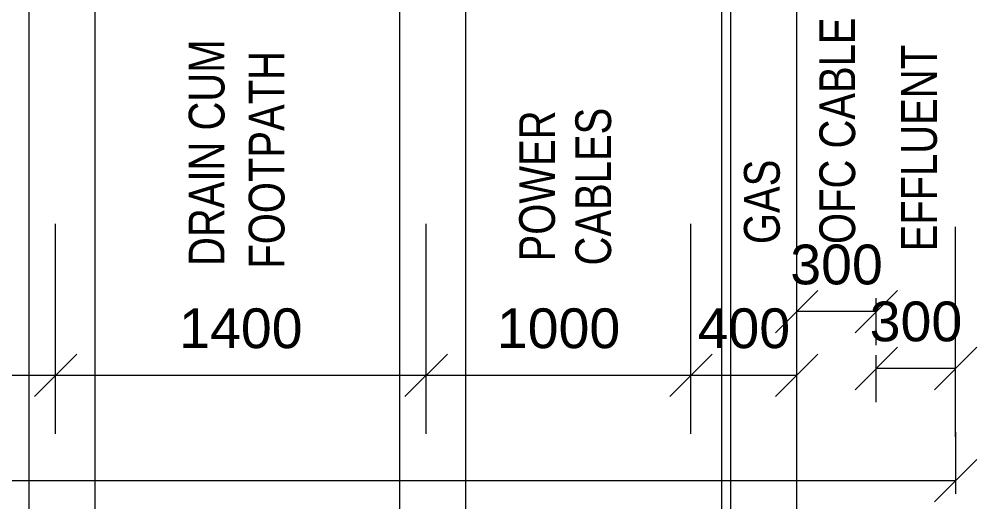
# Model space of a CAD drawing. Header units: inches. Extents: x 1863003 to 1881330, y 133141 to 515800.
# Drawn here: x 1875605 to 1879222, y 176003 to 177824 of the extents above; entities that cross this region are included whole.
import ezdxf

# ---------------------------------------------------------------- set-up
doc = ezdxf.new("R2010")
doc.units = ezdxf.units.IN
doc.header["$MEASUREMENT"] = 0
doc.layers.get('0').update_dxf_attribs({"color": 4, "linetype": 'ELEC_LINE', "lineweight": 13})
doc.layers.get('Defpoints').update_dxf_attribs({"lineweight": 13})
doc.layers.add('DIMEN', color=7, linetype='Continuous', lineweight=13)
doc.styles.add('ARIAL', font='arial.ttf')
doc.styles.get("Standard").update_dxf_attribs({"font": 'romans.shx'})
doc.linetypes.add('ELEC_LINE', pattern='A,12.7,-5.08,["EL",Standard,S=2.54,R=0,X=-2.54,Y=-1.27],-5.08', length=22.86)
doc.dimstyles.get("Standard").update_dxf_attribs({"dimtxt": 180, "dimasz": 160, "dimexe": 50, "dimexo": 50, "dimgap": 100, "dimtad": 1, "dimdec": 0, "dimzin": 0, "dimdsep": 46, "dimtxsty": 'ARIAL', "dimcen": 0.09, "dimclrd": 256, "dimclre": 256, "dimclrt": 256, "dimadec": 0, "dimazin": 0, "dimtm": 1e-09, "dimtfac": 1, "dimtdec": 0, "dimtofl": 0, "dimtmove": 0, "dimatfit": 3, "dimfxl": 0, "dimtolj": 1, "dimtzin": 0, "dimlwd": 9, "dimlwe": -1, "dimarcsym": 0})

# ---------------------------------------------------------------- blocks, each defined once
blk = doc.blocks.new('_Oblique')
at = {"color": 0, "linetype": 'ByBlock', "lineweight": -2}
blk.add_line((-0.5, -0.5), (0.5, 0.5), dxfattribs=at)
blk = doc.blocks.new('*D236')
at = {"layer": 'Defpoints', "color": 0, "ltscale": 0.02}
for p in [(1870742.303417261, 176480.1786107731), (1870742.303417261, 176480.1786107731), (1875742.303417261, 176480.1786107731)]:
    blk.add_point(p, dxfattribs=at)
at = {"layer": 'DIMEN', "lineweight": 9, "ltscale": 0.02}
blk.add_line((1875742.303417261, 176480.1786107731), (1870742.303417261, 176480.1786107731), dxfattribs=at)
at = {"layer": 'DIMEN', "lineweight": 9, "ltscale": 0.02, "xscale": 160, "yscale": 160, "zscale": 160, "rotation": 180}
blk.add_blockref('_Oblique', (1870742.303417261, 176480.1786107731), dxfattribs=at)
at = {"layer": 'DIMEN', "lineweight": 9, "ltscale": 0.02, "xscale": 160, "yscale": 160, "zscale": 160}
blk.add_blockref('_Oblique', (1875742.303417261, 176480.1786107731), dxfattribs=at)
at = {"layer": 'DIMEN', "ltscale": 0.02, "insert": (1873242.303417261, 176656.7645589313), "char_height": 150, "attachment_point": 5, "style": 'ARIAL'}
blk.add_mtext('\\A1;5000', dxfattribs=at)
blk = doc.blocks.new('*D237')
at = {"layer": 'Defpoints', "color": 0, "ltscale": 0.02}
for p in [(1867142.303417261, 176315.3972256735), (1879142.303417261, 176315.3972256735), (1879142.303417261, 176082.7880157297)]:
    blk.add_point(p, dxfattribs=at)
at = {"layer": 'DIMEN', "ltscale": 0.02}
for p, q in [((1867142.303417261, 176265.3972256735), (1867142.303417261, 176032.7880157297)), ((1879142.303417261, 176265.3972256735), (1879142.303417261, 176032.7880157297))]:
    blk.add_line(p, q, dxfattribs=at)
at = {"layer": 'DIMEN', "lineweight": 9, "ltscale": 0.02}
blk.add_line((1867142.303417261, 176082.7880157297), (1879142.303417261, 176082.7880157297), dxfattribs=at)
at = {"layer": 'DIMEN', "lineweight": 9, "ltscale": 0.02, "xscale": 160, "yscale": 160, "zscale": 160, "rotation": 180}
blk.add_blockref('_Oblique', (1867142.303417261, 176082.7880157297), dxfattribs=at)
at = {"layer": 'DIMEN', "lineweight": 9, "ltscale": 0.02, "xscale": 160, "yscale": 160, "zscale": 160}
blk.add_blockref('_Oblique', (1879142.303417261, 176082.7880157297), dxfattribs=at)
at = {"layer": 'DIMEN', "ltscale": 0.02, "insert": (1873142.303417261, 176259.373963888), "char_height": 150, "attachment_point": 5, "style": 'ARIAL'}
blk.add_mtext('\\A1;12000', dxfattribs=at)
blk = doc.blocks.new('*D241')
at = {"layer": 'Defpoints', "color": 0, "ltscale": 0.02}
for p in [(1875742.303417261, 176480.1786107731), (1875742.303417261, 176480.1786107731), (1877142.303417261, 176480.1786107731)]:
    blk.add_point(p, dxfattribs=at)
at = {"layer": 'DIMEN', "lineweight": 9, "ltscale": 0.02}
blk.add_line((1877142.303417261, 176480.1786107731), (1875742.303417261, 176480.1786107731), dxfattribs=at)
at = {"layer": 'DIMEN', "lineweight": 9, "ltscale": 0.02, "xscale": 160, "yscale": 160, "zscale": 160, "rotation": 180}
blk.add_blockref('_Oblique', (1875742.303417261, 176480.1786107731), dxfattribs=at)
at = {"layer": 'DIMEN', "lineweight": 9, "ltscale": 0.02, "xscale": 160, "yscale": 160, "zscale": 160}
blk.add_blockref('_Oblique', (1877142.303417261, 176480.1786107731), dxfattribs=at)
at = {"layer": 'DIMEN', "ltscale": 0.02, "insert": (1876442.303417261, 176656.7645589313), "char_height": 150, "attachment_point": 5, "style": 'ARIAL'}
blk.add_mtext('\\A1;1400', dxfattribs=at)
blk = doc.blocks.new('*D242')
at = {"layer": 'Defpoints', "color": 0, "ltscale": 0.02}
for p in [(1878142.303417261, 176480.1786107731), (1878142.303417261, 176303.5926626148), (1878542.303417261, 176303.5926626148)]:
    blk.add_point(p, dxfattribs=at)
at = {"layer": 'DIMEN', "ltscale": 0.02}
for p, q in [((1878142.303417261, 176353.5926626148), (1878142.303417261, 176530.1786107731)), ((1878542.303417261, 176353.5926626148), (1878542.303417261, 176530.1786107731))]:
    blk.add_line(p, q, dxfattribs=at)
at = {"layer": 'DIMEN', "lineweight": 9, "ltscale": 0.02}
blk.add_line((1878542.303417261, 176480.1786107731), (1878142.303417261, 176480.1786107731), dxfattribs=at)
at = {"layer": 'DIMEN', "lineweight": 9, "ltscale": 0.02, "xscale": 160, "yscale": 160, "zscale": 160, "rotation": 180}
blk.add_blockref('_Oblique', (1878142.303417261, 176480.1786107731), dxfattribs=at)
at = {"layer": 'DIMEN', "lineweight": 9, "ltscale": 0.02, "xscale": 160, "yscale": 160, "zscale": 160}
blk.add_blockref('_Oblique', (1878542.303417261, 176480.1786107731), dxfattribs=at)
at = {"layer": 'DIMEN', "ltscale": 0.02, "insert": (1878342.303417261, 176656.7645589313), "char_height": 150, "attachment_point": 5, "style": 'ARIAL'}
blk.add_mtext('\\A1;400', dxfattribs=at)
blk = doc.blocks.new('*D243')
at = {"layer": 'Defpoints', "color": 0, "ltscale": 0.02}
for p in [(1877142.303417261, 176480.1786107731), (1877142.303417261, 176480.1786107731), (1878142.303417261, 176480.1786107731)]:
    blk.add_point(p, dxfattribs=at)
at = {"layer": 'DIMEN', "lineweight": 9, "ltscale": 0.02}
blk.add_line((1878142.303417261, 176480.1786107731), (1877142.303417261, 176480.1786107731), dxfattribs=at)
at = {"layer": 'DIMEN', "lineweight": 9, "ltscale": 0.02, "xscale": 160, "yscale": 160, "zscale": 160, "rotation": 180}
blk.add_blockref('_Oblique', (1877142.303417261, 176480.1786107731), dxfattribs=at)
at = {"layer": 'DIMEN', "lineweight": 9, "ltscale": 0.02, "xscale": 160, "yscale": 160, "zscale": 160}
blk.add_blockref('_Oblique', (1878142.303417261, 176480.1786107731), dxfattribs=at)
at = {"layer": 'DIMEN', "ltscale": 0.02, "insert": (1877642.303417261, 176656.7645589313), "char_height": 150, "attachment_point": 5, "style": 'ARIAL'}
blk.add_mtext('\\A1;1000', dxfattribs=at)
blk = doc.blocks.new('*D239')
at = {"layer": 'Defpoints', "color": 0, "ltscale": 0.02}
for p in [(1878542.303417261, 176720.8748485073), (1878542.303417261, 176544.2889003491), (1878842.303417261, 176544.2889003491)]:
    blk.add_point(p, dxfattribs=at)
at = {"layer": 'DIMEN', "ltscale": 0.02}
for p, q in [((1878542.303417261, 176594.2889003491), (1878542.303417261, 176770.8748485073)), ((1878842.303417261, 176594.2889003491), (1878842.303417261, 176770.8748485073))]:
    blk.add_line(p, q, dxfattribs=at)
at = {"layer": 'DIMEN', "lineweight": 9, "ltscale": 0.02}
blk.add_line((1878842.303417261, 176720.8748485073), (1878542.303417261, 176720.8748485073), dxfattribs=at)
at = {"layer": 'DIMEN', "lineweight": 9, "ltscale": 0.02, "xscale": 160, "yscale": 160, "zscale": 160, "rotation": 180}
blk.add_blockref('_Oblique', (1878542.303417261, 176720.8748485073), dxfattribs=at)
at = {"layer": 'DIMEN', "lineweight": 9, "ltscale": 0.02, "xscale": 160, "yscale": 160, "zscale": 160}
blk.add_blockref('_Oblique', (1878842.303417261, 176720.8748485073), dxfattribs=at)
at = {"layer": 'DIMEN', "ltscale": 0.02, "insert": (1878692.303417261, 176897.5119562836), "char_height": 150, "attachment_point": 5, "style": 'ARIAL'}
blk.add_mtext('\\A1;300', dxfattribs=at)
blk = doc.blocks.new('*D240')
at = {"layer": 'Defpoints', "color": 0, "ltscale": 0.02}
for p in [(1878842.303417261, 176505.99592627), (1878842.303417261, 176329.4099781117), (1879142.303417261, 176329.4099781117)]:
    blk.add_point(p, dxfattribs=at)
at = {"layer": 'DIMEN', "ltscale": 0.02}
for p, q in [((1878842.303417261, 176379.4099781117), (1878842.303417261, 176555.99592627)), ((1879142.303417261, 176379.4099781117), (1879142.303417261, 176555.99592627))]:
    blk.add_line(p, q, dxfattribs=at)
at = {"layer": 'DIMEN', "lineweight": 9, "ltscale": 0.02}
blk.add_line((1879142.303417261, 176505.99592627), (1878842.303417261, 176505.99592627), dxfattribs=at)
at = {"layer": 'DIMEN', "lineweight": 9, "ltscale": 0.02, "xscale": 160, "yscale": 160, "zscale": 160, "rotation": 180}
blk.add_blockref('_Oblique', (1878842.303417261, 176505.99592627), dxfattribs=at)
at = {"layer": 'DIMEN', "lineweight": 9, "ltscale": 0.02, "xscale": 160, "yscale": 160, "zscale": 160}
blk.add_blockref('_Oblique', (1879142.303417261, 176505.99592627), dxfattribs=at)
at = {"layer": 'DIMEN', "ltscale": 0.02, "insert": (1878992.303417261, 176682.6330340462), "char_height": 150, "attachment_point": 5, "style": 'ARIAL'}
blk.add_mtext('\\A1;300', dxfattribs=at)

msp = doc.modelspace()

# ---------------------------------------------------------------- linework, layer by layer
at = {"color": 8, "linetype": 'Continuous', "ltscale": 0.02}
for p in [(1875642.303417261, 502880.9297705453), (1875642.303417261, 502880.9297705453), (1875892.303417261, 502880.9297705453), (1877042.303417261, 502880.9297705453), (1877292.303417261, 500369.9108982697), (1878259.153346671, 500590.1132772009), (1878293.434488517, 500590.1132772009), (1878542.303417261, 500369.9108982697)]:
    msp.add_xline(p, (0, 1), dxfattribs=at)
for points in [[(1875742.303417261, 176259.9762318418), (1875742.303417261, 177052.3361233687)], [(1877142.303417261, 176259.9762318418), (1877142.303417261, 177052.3361233687)], [(1878142.303417261, 176259.9762318418), (1878142.303417261, 177052.3361233687)], [(1879142.303417261, 176248.1089545856), (1879142.303417261, 177040.4688461125)]]:
    msp.add_lwpolyline(points, dxfattribs=at)

# ---------------------------------------------------------------- texts
at = {"layer": 'DIMEN', "linetype": 'Continuous', "style": 'ARIAL', "width": 0.8}
for s, p in [('OFC CABLE', (1878762.530583704, 176975.835769269)), ('DRAIN CUM', (1876380.509199147, 176892.9410179178)), ('EFFLUENT', (1879071.43771627, 176947.8860823719)), ('FOOTPATH', (1876607.000226287, 176882.8884380863)), ('POWER', (1877628.749474648, 176910.1221462584)), ('CABLES', (1877840.707491175, 176894.7811901199)), ('GAS', (1878477.756850328, 176975.629963267))]:
    msp.add_text(s, height=135, rotation=90, dxfattribs=at).set_placement(p)

# ---------------------------------------------------------------- dimensions: what is measured, and where the dimension line sits
at = {"layer": 'DIMEN', "ltscale": 0.02}
for base, p1, p2, picture, middle in [((1878542.303417261, 176720.8748485073), (1878842.303417261, 176544.2889003491), (1878542.303417261, 176544.2889003491), '*D239', (1878692.303417261, 176720.8748485073)), ((1878142.303417261, 176480.1786107731), (1878542.303417261, 176303.5926626148), (1878142.303417261, 176303.5926626148), '*D242', (1878342.303417261, 176480.1786107731)), ((1878842.303417261, 176505.99592627), (1879142.303417261, 176329.4099781117), (1878842.303417261, 176329.4099781117), '*D240', (1878992.303417261, 176505.99592627))]:
    dim = msp.add_linear_dim(base=base, p1=p1, p2=p2, angle=180, dimstyle='Standard', override={"dimtxt": 150, "dimblk1": 'Oblique', "dimblk2": 'Oblique', "dimsah": 1}, dxfattribs=at)
    dim.commit()
    dim.dimension.update_dxf_attribs({"geometry": picture, "text_midpoint": middle, "dimtype": 161})
dim = msp.add_aligned_dim(p1=(1875742.303417261, 176480.1786107731), p2=(1870742.303417261, 176480.1786107731), distance=0, text='5000', dimstyle='Standard', override={"dimtxt": 150, "dimblk1": 'Oblique', "dimblk2": 'Oblique', "dimsah": 1}, dxfattribs=at)
dim.commit()
dim.dimension.update_dxf_attribs({"geometry": '*D236', "text_midpoint": (1873242.303417261, 176656.7645589313)})
for p1, p2, distance, picture, middle in [((1877142.303417261, 176480.1786107731), (1875742.303417261, 176480.1786107731), 0, '*D241', (1876442.303417261, 176656.7645589313)), ((1878142.303417261, 176480.1786107731), (1877142.303417261, 176480.1786107731), 0, '*D243', (1877642.303417261, 176656.7645589313)), ((1867142.303417261, 176315.3972256735), (1879142.303417261, 176315.3972256735), -232.60920994382468, '*D237', (1873142.303417261, 176259.373963888))]:
    dim = msp.add_aligned_dim(p1=p1, p2=p2, distance=distance, dimstyle='Standard', override={"dimtxt": 150, "dimblk1": 'Oblique', "dimblk2": 'Oblique', "dimsah": 1}, dxfattribs=at)
    dim.commit()
    dim.dimension.update_dxf_attribs({"geometry": picture, "text_midpoint": middle})

doc.saveas('drawing.dxf')
